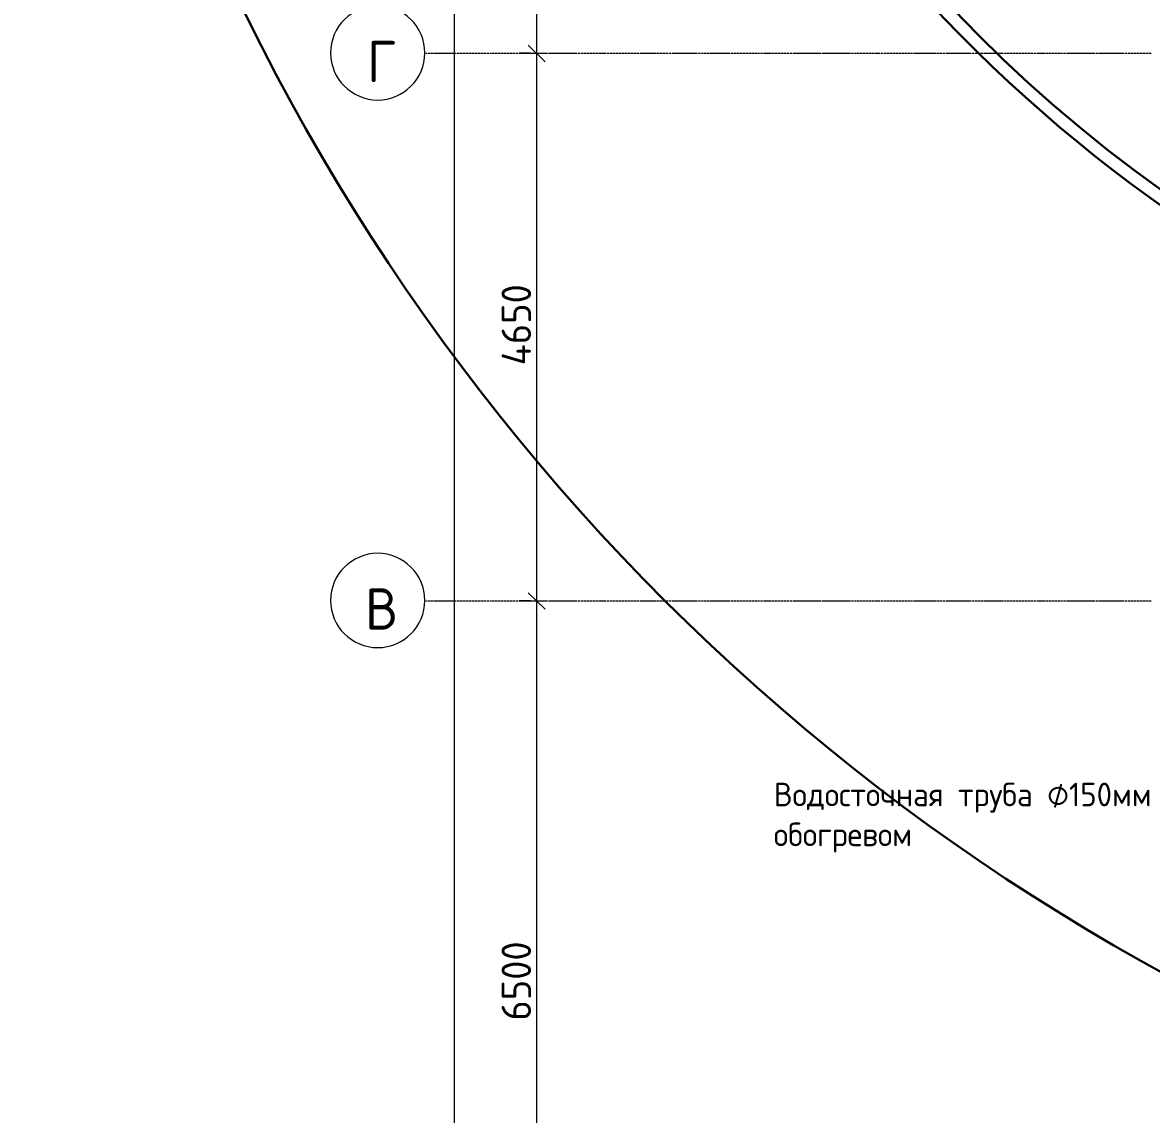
# Model space of a CAD drawing. Header units: millimetres. Extents: x -42533 to 645315, y 3457 to 82611.
# Drawn here: x 526458 to 536049, y 16010 to 25284 of the extents above; entities that cross this region are included whole.
import ezdxf

# ---------------------------------------------------------------- set-up
doc = ezdxf.new("R2010")
doc.units = ezdxf.units.MM
for name, color, linetype, true_color in [('PDF _!ЭОМ.Молниезащита', 7, 'Continuous', 0x954a95), ('PDF _Оси', 7, 'Continuous', 0xbababa), ('PDF _Размеры', 7, 'Continuous', 0xbababa)]:
    doc.layers.add(name, color=color, linetype=linetype, true_color=true_color)
doc.layers.add('PDF _0', color=7, linetype='Continuous')
doc.layers.add('PDF _Текст', color=7, linetype='Continuous')
doc.styles.add('PDF GOST Common', font='GOST_Common.ttf')

msp = doc.modelspace()

# ---------------------------------------------------------------- linework, layer by layer
at = {"layer": 'PDF _!ЭОМ.Молниезащита', "color": 1, "lineweight": 30}
msp.add_lwpolyline([(530141.9, 44639, 0.234942), (527196, 28346.6, 0.234987), (538409.8, 16168)], format="xyb", dxfattribs=at)
at = {"layer": 'PDF _!ЭОМ.Молниезащита', "lineweight": 30}
msp.add_lwpolyline([(534124, 42260.2, 0.255689), (531285, 30685.2, 0.255762), (539501.6, 22054.6)], format="xyb", dxfattribs=at)
at = {"layer": 'PDF _!ЭОМ.Молниезащита', "color": 116, "lineweight": 30, "true_color": 0x136734}
msp.add_circle((543274.8, 33878.4), 12301.6, dxfattribs=at)
at = {"layer": 'PDF _0', "color": 8, "lineweight": 20}
for points in [[(530753.1, 25090.9), (530897.1, 24951.1)], [(530753.1, 20440.5), (530897.1, 20300.7)]]:
    msp.add_lwpolyline(points, close=True, dxfattribs=at)
at = {"layer": 'PDF _Оси', "color": 8, "lineweight": 20}
for points in [[(529475.5, 25426.4, 1), (529475.5, 24625.9, 1)], [(529475.5, 20775.8, 1), (529475.5, 19975.3, 1)]]:
    msp.add_lwpolyline(points, format="xyb", close=True, dxfattribs=at)
at = {"layer": 'PDF _Оси', "color": 8, "lineweight": 9}
for points in [[(529884.9, 25023.1), (529893.3, 25023.1)], [(529897.6, 25023.1), (529897.6, 25023.1)], [(529901.8, 25023.1), (529918.8, 25023.1)], [(529923, 25023.1), (529944.2, 25023.1)], [(529948.4, 25023.1), (529969.6, 25023.1)], [(529973.8, 25023.1), (529995, 25023.1)], [(529999.2, 25023.1), (530020.4, 25023.1)], [(530024.6, 25023.1), (530045.8, 25023.1)], [(530050, 25023.1), (530071.2, 25023.1)], [(530075.5, 25023.1), (530096.6, 25023.1)], [(530100.9, 25023.1), (530122, 25023.1)], [(530126.3, 25023.1), (530143.2, 25023.1)], [(530147.5, 25023.1), (530147.5, 25023.1)], [(530151.7, 25023.1), (530168.6, 25023.1)], [(530172.9, 25023.1), (530194, 25023.1)], [(530198.3, 25023.1), (530219.5, 25023.1)], [(530223.7, 25023.1), (530244.9, 25023.1)], [(530249.1, 25023.1), (530270.3, 25023.1)], [(530274.5, 25023.1), (530295.7, 25023.1)], [(530299.9, 25023.1), (530321.1, 25023.1)], [(530325.3, 25023.1), (530346.5, 25023.1)], [(530350.8, 25023.1), (530371.9, 25023.1)], [(530376.2, 25023.1), (530393.1, 25023.1)], [(530397.3, 25023.1), (530397.3, 25023.1)], [(530401.6, 25023.1), (530418.5, 25023.1)], [(530422.8, 25023.1), (530422.8, 25023.1)], [(530427, 25023.1), (530443.9, 25023.1)], [(530448.2, 25023.1), (530469.3, 25023.1)], [(530473.6, 25023.1), (530494.8, 25023.1)], [(530499, 25023.1), (530520.2, 25023.1)], [(530524.4, 25023.1), (530545.6, 25023.1)], [(530549.8, 25023.1), (530571, 25023.1)], [(530575.2, 25023.1), (530596.4, 25023.1)], [(530600.6, 25023.1), (530621.8, 25023.1)], [(530626.1, 25023.1), (530643, 25023.1)], [(530647.2, 25023.1), (530647.2, 25023.1)], [(530651.5, 25023.1), (530668.4, 25023.1)], [(530672.6, 25023.1), (530672.6, 25023.1)], [(530676.9, 25023.1), (530693.8, 25023.1)], [(530698.1, 25023.1), (530719.2, 25023.1)], [(530723.5, 25023.1), (530744.6, 25023.1)], [(530748.9, 25023.1), (530770.1, 25023.1)], [(530774.3, 25023.1), (530795.5, 25023.1)], [(530799.7, 25023.1), (530820.9, 25023.1)], [(530825.1, 25023.1), (530846.3, 25023.1)], [(530850.5, 25023.1), (530871.7, 25023.1)], [(530875.9, 25023.1), (530897.1, 25023.1)], [(530901.4, 25023.1), (530918.3, 25023.1)], [(530922.5, 25023.1), (530922.5, 25023.1)], [(530926.8, 25023.1), (530943.7, 25023.1)], [(530947.9, 25023.1), (530969.1, 25023.1)], [(530973.4, 25023.1), (530994.5, 25023.1)], [(530998.8, 25023.1), (531019.9, 25023.1)], [(531024.2, 25023.1), (531045.4, 25023.1)], [(531049.6, 25023.1), (531070.8, 25023.1)], [(531075, 25023.1), (531096.2, 25023.1)], [(531100.4, 25023.1), (531121.6, 25023.1)], [(531125.8, 25023.1), (531147, 25023.1)], [(531151.2, 25023.1), (531168.2, 25023.1)], [(531172.4, 25023.1), (531172.4, 25023.1)], [(531176.6, 25023.1), (531193.6, 25023.1)], [(531197.8, 25023.1), (531197.8, 25023.1)], [(531202.1, 25023.1), (531219, 25023.1)], [(531223.2, 25023.1), (531244.4, 25023.1)], [(531248.6, 25023.1), (531269.8, 25023.1)], [(531274.1, 25023.1), (531295.2, 25023.1)], [(531299.5, 25023.1), (531320.7, 25023.1)], [(531324.9, 25023.1), (531346.1, 25023.1)], [(531350.3, 25023.1), (531371.5, 25023.1)], [(531375.7, 25023.1), (531396.9, 25023.1)], [(531401.1, 25023.1), (531418.1, 25023.1)], [(531422.3, 25023.1), (531422.3, 25023.1)], [(531426.5, 25023.1), (531443.5, 25023.1)], [(531447.7, 25023.1), (531447.7, 25023.1)], [(531451.9, 25023.1), (531468.9, 25023.1)], [(531473.1, 25023.1), (531494.3, 25023.1)], [(531498.5, 25023.1), (531519.7, 25023.1)], [(531523.9, 25023.1), (531545.1, 25023.1)], [(531549.4, 25023.1), (531570.5, 25023.1)], [(531574.8, 25023.1), (531595.9, 25023.1)], [(531600.2, 25023.1), (531621.4, 25023.1)], [(531625.6, 25023.1), (531646.8, 25023.1)], [(531651, 25023.1), (531672.2, 25023.1)], [(531676.4, 25023.1), (531693.4, 25023.1)], [(531697.6, 25023.1), (531697.6, 25023.1)], [(531701.8, 25023.1), (531718.8, 25023.1)], [(531723, 25023.1), (531744.2, 25023.1)], [(531748.4, 25023.1), (531769.6, 25023.1)], [(531773.8, 25023.1), (531795, 25023.1)], [(531799.2, 25023.1), (531820.4, 25023.1)], [(531824.7, 25023.1), (531845.8, 25023.1)], [(531850.1, 25023.1), (531871.2, 25023.1)], [(531875.5, 25023.1), (531896.7, 25023.1)], [(531900.9, 25023.1), (531922.1, 25023.1)], [(531926.3, 25023.1), (531943.2, 25023.1)], [(531947.5, 25023.1), (531947.5, 25023.1)], [(531951.7, 25023.1), (531968.7, 25023.1)], [(531972.9, 25023.1), (531972.9, 25023.1)], [(531977.1, 25023.1), (531994.1, 25023.1)], [(531998.3, 25023.1), (532019.5, 25023.1)], [(532023.7, 25023.1), (532044.9, 25023.1)], [(532049.1, 25023.1), (532070.3, 25023.1)], [(532074.5, 25023.1), (532095.7, 25023.1)], [(532100, 25023.1), (532121.1, 25023.1)], [(532125.4, 25023.1), (532146.5, 25023.1)], [(532150.8, 25023.1), (532172, 25023.1)], [(532176.2, 25023.1), (532193.1, 25023.1)], [(532197.4, 25023.1), (532197.4, 25023.1)], [(532201.6, 25023.1), (532218.5, 25023.1)], [(532222.8, 25023.1), (532222.8, 25023.1)], [(532227, 25023.1), (532244, 25023.1)], [(532248.2, 25023.1), (532269.4, 25023.1)], [(532273.6, 25023.1), (532294.8, 25023.1)], [(532299, 25023.1), (532320.2, 25023.1)], [(532324.4, 25023.1), (532345.6, 25023.1)], [(532349.8, 25023.1), (532371, 25023.1)], [(532375.3, 25023.1), (532396.4, 25023.1)], [(532400.7, 25023.1), (532421.8, 25023.1)], [(532426.1, 25023.1), (532447.3, 25023.1)], [(532451.5, 25023.1), (532468.4, 25023.1)], [(532472.7, 25023.1), (532472.7, 25023.1)], [(532476.9, 25023.1), (532493.8, 25023.1)], [(532498.1, 25023.1), (532519.3, 25023.1)], [(532523.5, 25023.1), (532544.7, 25023.1)], [(532548.9, 25023.1), (532570.1, 25023.1)], [(532574.3, 25023.1), (532595.5, 25023.1)], [(532599.7, 25023.1), (532620.9, 25023.1)], [(532625.1, 25023.1), (532646.3, 25023.1)], [(532650.5, 25023.1), (532671.7, 25023.1)], [(532676, 25023.1), (532697.1, 25023.1)], [(532701.4, 25023.1), (532718.3, 25023.1)], [(532722.6, 25023.1), (532722.6, 25023.1)], [(532726.8, 25023.1), (532743.7, 25023.1)], [(532748, 25023.1), (532748, 25023.1)], [(532752.2, 25023.1), (532769.1, 25023.1)], [(532773.4, 25023.1), (532794.6, 25023.1)], [(532798.8, 25023.1), (532820, 25023.1)], [(532824.2, 25023.1), (532845.4, 25023.1)], [(532849.6, 25023.1), (532870.8, 25023.1)], [(532875, 25023.1), (532896.2, 25023.1)], [(532900.4, 25023.1), (532921.6, 25023.1)], [(532925.8, 25023.1), (532947, 25023.1)], [(532951.3, 25023.1), (532968.2, 25023.1)], [(532972.4, 25023.1), (532972.4, 25023.1)], [(532976.7, 25023.1), (532993.6, 25023.1)], [(532997.8, 25023.1), (532997.8, 25023.1)], [(533002.1, 25023.1), (533019, 25023.1)], [(533023.3, 25023.1), (533044.4, 25023.1)], [(533048.7, 25023.1), (533069.8, 25023.1)], [(533074.1, 25023.1), (533095.3, 25023.1)], [(533099.5, 25023.1), (533120.7, 25023.1)], [(533124.9, 25023.1), (533146.1, 25023.1)], [(533150.3, 25023.1), (533171.5, 25023.1)], [(533175.7, 25023.1), (533196.9, 25023.1)], [(533201.1, 25023.1), (533222.3, 25023.1)], [(533226.6, 25023.1), (533243.5, 25023.1)], [(533247.7, 25023.1), (533247.7, 25023.1)], [(533252, 25023.1), (533268.9, 25023.1)], [(533273.1, 25023.1), (533294.3, 25023.1)], [(533298.6, 25023.1), (533319.7, 25023.1)], [(533324, 25023.1), (533345.1, 25023.1)], [(533349.4, 25023.1), (533370.6, 25023.1)], [(533374.8, 25023.1), (533396, 25023.1)], [(533400.2, 25023.1), (533421.4, 25023.1)], [(533425.6, 25023.1), (533446.8, 25023.1)], [(533451, 25023.1), (533472.2, 25023.1)], [(533476.4, 25023.1), (533493.4, 25023.1)], [(533497.6, 25023.1), (533497.6, 25023.1)], [(533501.9, 25023.1), (533518.8, 25023.1)], [(533523, 25023.1), (533523, 25023.1)], [(533527.3, 25023.1), (533544.2, 25023.1)], [(533548.4, 25023.1), (533569.6, 25023.1)], [(533573.9, 25023.1), (533595, 25023.1)], [(533599.3, 25023.1), (533620.4, 25023.1)], [(533624.7, 25023.1), (533645.9, 25023.1)], [(533650.1, 25023.1), (533671.3, 25023.1)], [(533675.5, 25023.1), (533696.7, 25023.1)], [(533700.9, 25023.1), (533722.1, 25023.1)], [(533726.3, 25023.1), (533743.3, 25023.1)], [(533747.5, 25023.1), (533747.5, 25023.1)], [(533751.7, 25023.1), (533768.7, 25023.1)], [(533772.9, 25023.1), (533772.9, 25023.1)], [(533777.2, 25023.1), (533794.1, 25023.1)], [(533798.3, 25023.1), (533819.5, 25023.1)], [(533823.7, 25023.1), (533844.9, 25023.1)], [(533849.2, 25023.1), (533870.3, 25023.1)], [(533874.6, 25023.1), (533895.7, 25023.1)], [(533900, 25023.1), (533921.2, 25023.1)], [(533925.4, 25023.1), (533946.6, 25023.1)], [(533950.8, 25023.1), (533972, 25023.1)], [(533976.2, 25023.1), (533997.4, 25023.1)], [(534001.6, 25023.1), (534018.6, 25023.1)], [(534022.8, 25023.1), (534022.8, 25023.1)], [(534027, 25023.1), (534044, 25023.1)], [(534048.2, 25023.1), (534069.4, 25023.1)], [(534073.6, 25023.1), (534094.8, 25023.1)], [(534099, 25023.1), (534120.2, 25023.1)], [(534124.5, 25023.1), (534145.6, 25023.1)], [(534149.9, 25023.1), (534171, 25023.1)], [(534175.3, 25023.1), (534196.5, 25023.1)], [(534200.7, 25023.1), (534221.9, 25023.1)], [(534226.1, 25023.1), (534247.3, 25023.1)], [(534251.5, 25023.1), (534268.5, 25023.1)], [(534272.7, 25023.1), (534272.7, 25023.1)], [(534276.9, 25023.1), (534293.9, 25023.1)], [(534298.1, 25023.1), (534298.1, 25023.1)], [(534302.3, 25023.1), (534319.3, 25023.1)], [(534323.5, 25023.1), (534344.7, 25023.1)], [(534348.9, 25023.1), (534370.1, 25023.1)], [(534374.3, 25023.1), (534395.5, 25023.1)], [(534399.7, 25023.1), (534420.9, 25023.1)], [(534425.2, 25023.1), (534446.3, 25023.1)], [(534450.6, 25023.1), (534471.7, 25023.1)], [(534476, 25023.1), (534497.2, 25023.1)], [(534501.4, 25023.1), (534518.3, 25023.1)], [(534522.6, 25023.1), (534522.6, 25023.1)], [(534526.8, 25023.1), (534543.7, 25023.1)], [(534548, 25023.1), (534548, 25023.1)], [(534552.2, 25023.1), (534569.2, 25023.1)], [(534573.4, 25023.1), (534594.6, 25023.1)], [(534598.8, 25023.1), (534620, 25023.1)], [(534624.2, 25023.1), (534645.4, 25023.1)], [(534649.6, 25023.1), (534670.8, 25023.1)], [(534675, 25023.1), (534696.2, 25023.1)], [(534700.5, 25023.1), (534721.6, 25023.1)], [(534725.9, 25023.1), (534747, 25023.1)], [(534751.3, 25023.1), (534772.5, 25023.1)], [(534776.7, 25023.1), (534793.6, 25023.1)], [(534797.9, 25023.1), (534797.9, 25023.1)], [(534802.1, 25023.1), (534819, 25023.1)], [(534823.3, 25023.1), (534844.5, 25023.1)], [(534848.7, 25023.1), (534869.9, 25023.1)], [(534874.1, 25023.1), (534895.3, 25023.1)], [(534899.5, 25023.1), (534920.7, 25023.1)], [(534924.9, 25023.1), (534946.1, 25023.1)], [(534950.3, 25023.1), (534971.5, 25023.1)], [(534975.8, 25023.1), (534996.9, 25023.1)], [(535001.2, 25023.1), (535022.3, 25023.1)], [(535026.6, 25023.1), (535043.5, 25023.1)], [(535047.8, 25023.1), (535047.8, 25023.1)], [(535052, 25023.1), (535068.9, 25023.1)], [(535073.2, 25023.1), (535073.2, 25023.1)], [(535077.4, 25023.1), (535094.3, 25023.1)], [(535098.6, 25023.1), (535119.8, 25023.1)], [(535124, 25023.1), (535145.2, 25023.1)], [(535149.4, 25023.1), (535170.6, 25023.1)], [(535174.8, 25023.1), (535196, 25023.1)], [(535200.2, 25023.1), (535221.4, 25023.1)], [(535225.6, 25023.1), (535246.8, 25023.1)], [(535251.1, 25023.1), (535272.2, 25023.1)], [(535276.5, 25023.1), (535293.4, 25023.1)], [(535297.6, 25023.1), (535297.6, 25023.1)], [(535301.9, 25023.1), (535318.8, 25023.1)], [(535323.1, 25023.1), (535323.1, 25023.1)], [(535327.3, 25023.1), (535344.2, 25023.1)], [(535348.5, 25023.1), (535369.6, 25023.1)], [(535373.9, 25023.1), (535395.1, 25023.1)], [(535399.3, 25023.1), (535420.5, 25023.1)], [(535424.7, 25023.1), (535445.9, 25023.1)], [(535450.1, 25023.1), (535471.3, 25023.1)], [(535475.5, 25023.1), (535496.7, 25023.1)], [(535500.9, 25023.1), (535522.1, 25023.1)], [(535526.4, 25023.1), (535547.5, 25023.1)], [(535551.8, 25023.1), (535568.7, 25023.1)], [(535572.9, 25023.1), (535572.9, 25023.1)], [(535577.2, 25023.1), (535594.1, 25023.1)], [(535598.4, 25023.1), (535619.5, 25023.1)], [(535623.8, 25023.1), (535644.9, 25023.1)], [(535649.2, 25023.1), (535670.4, 25023.1)], [(535674.6, 25023.1), (535695.8, 25023.1)], [(535700, 25023.1), (535721.2, 25023.1)], [(535725.4, 25023.1), (535746.6, 25023.1)], [(535750.8, 25023.1), (535772, 25023.1)], [(535776.2, 25023.1), (535797.4, 25023.1)], [(535801.6, 25023.1), (535818.6, 25023.1)], [(535822.8, 25023.1), (535822.8, 25023.1)], [(535827.1, 25023.1), (535844, 25023.1)], [(535848.2, 25023.1), (535848.2, 25023.1)], [(535852.5, 25023.1), (535869.4, 25023.1)], [(535873.6, 25023.1), (535894.8, 25023.1)], [(535899.1, 25023.1), (535920.2, 25023.1)], [(535924.5, 25023.1), (535945.6, 25023.1)], [(535949.9, 25023.1), (535971.1, 25023.1)], [(535975.3, 25023.1), (535996.5, 25023.1)], [(536000.7, 25023.1), (536021.9, 25023.1)], [(536026.1, 25023.1), (536047.3, 25023.1)], [(529884.9, 20372.7), (529893.3, 20372.7)], [(529897.6, 20372.7), (529897.6, 20372.7)], [(529901.8, 20372.7), (529918.8, 20372.7)], [(529923, 20372.7), (529944.2, 20372.7)], [(529948.4, 20372.7), (529969.6, 20372.7)], [(529973.8, 20372.7), (529995, 20372.7)], [(529999.2, 20372.7), (530020.4, 20372.7)], [(530024.6, 20372.7), (530045.8, 20372.7)], [(530050, 20372.7), (530071.2, 20372.7)], [(530075.5, 20372.7), (530096.6, 20372.7)], [(530100.9, 20372.7), (530122, 20372.7)], [(530126.3, 20372.7), (530143.2, 20372.7)], [(530147.5, 20372.7), (530147.5, 20372.7)], [(530151.7, 20372.7), (530168.6, 20372.7)], [(530172.9, 20372.7), (530194, 20372.7)], [(530198.3, 20372.7), (530219.5, 20372.7)], [(530223.7, 20372.7), (530244.9, 20372.7)], [(530249.1, 20372.7), (530270.3, 20372.7)], [(530274.5, 20372.7), (530295.7, 20372.7)], [(530299.9, 20372.7), (530321.1, 20372.7)], [(530325.3, 20372.7), (530346.5, 20372.7)], [(530350.8, 20372.7), (530371.9, 20372.7)], [(530376.2, 20372.7), (530393.1, 20372.7)], [(530397.3, 20372.7), (530397.3, 20372.7)], [(530401.6, 20372.7), (530418.5, 20372.7)], [(530422.8, 20372.7), (530422.8, 20372.7)], [(530427, 20372.7), (530443.9, 20372.7)], [(530448.2, 20372.7), (530469.3, 20372.7)], [(530473.6, 20372.7), (530494.8, 20372.7)], [(530499, 20372.7), (530520.2, 20372.7)], [(530524.4, 20372.7), (530545.6, 20372.7)], [(530549.8, 20372.7), (530571, 20372.7)], [(530575.2, 20372.7), (530596.4, 20372.7)], [(530600.6, 20372.7), (530621.8, 20372.7)], [(530626.1, 20372.7), (530643, 20372.7)], [(530647.2, 20372.7), (530647.2, 20372.7)], [(530651.5, 20372.7), (530668.4, 20372.7)], [(530672.6, 20372.7), (530672.6, 20372.7)], [(530676.9, 20372.7), (530693.8, 20372.7)], [(530698.1, 20372.7), (530719.2, 20372.7)], [(530723.5, 20372.7), (530744.6, 20372.7)], [(530748.9, 20372.7), (530770.1, 20372.7)], [(530774.3, 20372.7), (530795.5, 20372.7)], [(530799.7, 20372.7), (530820.9, 20372.7)], [(530825.1, 20372.7), (530846.3, 20372.7)], [(530850.5, 20372.7), (530871.7, 20372.7)], [(530875.9, 20372.7), (530897.1, 20372.7)], [(530901.4, 20372.7), (530918.3, 20372.7)], [(530922.5, 20372.7), (530922.5, 20372.7)], [(530926.8, 20372.7), (530943.7, 20372.7)], [(530947.9, 20372.7), (530969.1, 20372.7)], [(530973.4, 20372.7), (530994.5, 20372.7)], [(530998.8, 20372.7), (531019.9, 20372.7)], [(531024.2, 20372.7), (531045.4, 20372.7)], [(531049.6, 20372.7), (531070.8, 20372.7)], [(531075, 20372.7), (531096.2, 20372.7)], [(531100.4, 20372.7), (531121.6, 20372.7)], [(531125.8, 20372.7), (531147, 20372.7)], [(531151.2, 20372.7), (531168.2, 20372.7)], [(531172.4, 20372.7), (531172.4, 20372.7)], [(531176.6, 20372.7), (531193.6, 20372.7)], [(531197.8, 20372.7), (531197.8, 20372.7)], [(531202.1, 20372.7), (531219, 20372.7)], [(531223.2, 20372.7), (531244.4, 20372.7)], [(531248.6, 20372.7), (531269.8, 20372.7)], [(531274.1, 20372.7), (531295.2, 20372.7)], [(531299.5, 20372.7), (531320.7, 20372.7)], [(531324.9, 20372.7), (531346.1, 20372.7)], [(531350.3, 20372.7), (531371.5, 20372.7)], [(531375.7, 20372.7), (531396.9, 20372.7)], [(531401.1, 20372.7), (531418.1, 20372.7)], [(531422.3, 20372.7), (531422.3, 20372.7)], [(531426.5, 20372.7), (531443.5, 20372.7)], [(531447.7, 20372.7), (531447.7, 20372.7)], [(531451.9, 20372.7), (531468.9, 20372.7)], [(531473.1, 20372.7), (531494.3, 20372.7)], [(531498.5, 20372.7), (531519.7, 20372.7)], [(531523.9, 20372.7), (531545.1, 20372.7)], [(531549.4, 20372.7), (531570.5, 20372.7)], [(531574.8, 20372.7), (531595.9, 20372.7)], [(531600.2, 20372.7), (531621.4, 20372.7)], [(531625.6, 20372.7), (531646.8, 20372.7)], [(531651, 20372.7), (531672.2, 20372.7)], [(531676.4, 20372.7), (531693.4, 20372.7)], [(531697.6, 20372.7), (531697.6, 20372.7)], [(531701.8, 20372.7), (531718.8, 20372.7)], [(531723, 20372.7), (531744.2, 20372.7)], [(531748.4, 20372.7), (531769.6, 20372.7)], [(531773.8, 20372.7), (531795, 20372.7)], [(531799.2, 20372.7), (531820.4, 20372.7)], [(531824.7, 20372.7), (531845.8, 20372.7)], [(531850.1, 20372.7), (531871.2, 20372.7)], [(531875.5, 20372.7), (531896.7, 20372.7)], [(531900.9, 20372.7), (531922.1, 20372.7)], [(531926.3, 20372.7), (531943.2, 20372.7)], [(531947.5, 20372.7), (531947.5, 20372.7)], [(531951.7, 20372.7), (531968.7, 20372.7)], [(531972.9, 20372.7), (531972.9, 20372.7)], [(531977.1, 20372.7), (531994.1, 20372.7)], [(531998.3, 20372.7), (532019.5, 20372.7)], [(532023.7, 20372.7), (532044.9, 20372.7)], [(532049.1, 20372.7), (532070.3, 20372.7)], [(532074.5, 20372.7), (532095.7, 20372.7)], [(532100, 20372.7), (532121.1, 20372.7)], [(532125.4, 20372.7), (532146.5, 20372.7)], [(532150.8, 20372.7), (532172, 20372.7)], [(532176.2, 20372.7), (532193.1, 20372.7)], [(532197.4, 20372.7), (532197.4, 20372.7)], [(532201.6, 20372.7), (532218.5, 20372.7)], [(532222.8, 20372.7), (532222.8, 20372.7)], [(532227, 20372.7), (532244, 20372.7)], [(532248.2, 20372.7), (532269.4, 20372.7)], [(532273.6, 20372.7), (532294.8, 20372.7)], [(532299, 20372.7), (532320.2, 20372.7)], [(532324.4, 20372.7), (532345.6, 20372.7)], [(532349.8, 20372.7), (532371, 20372.7)], [(532375.3, 20372.7), (532396.4, 20372.7)], [(532400.7, 20372.7), (532421.8, 20372.7)], [(532426.1, 20372.7), (532447.3, 20372.7)], [(532451.5, 20372.7), (532468.4, 20372.7)], [(532472.7, 20372.7), (532472.7, 20372.7)], [(532476.9, 20372.7), (532493.8, 20372.7)], [(532498.1, 20372.7), (532519.3, 20372.7)], [(532523.5, 20372.7), (532544.7, 20372.7)], [(532548.9, 20372.7), (532570.1, 20372.7)], [(532574.3, 20372.7), (532595.5, 20372.7)], [(532599.7, 20372.7), (532620.9, 20372.7)], [(532625.1, 20372.7), (532646.3, 20372.7)], [(532650.5, 20372.7), (532671.7, 20372.7)], [(532676, 20372.7), (532697.1, 20372.7)], [(532701.4, 20372.7), (532718.3, 20372.7)], [(532722.6, 20372.7), (532722.6, 20372.7)], [(532726.8, 20372.7), (532743.7, 20372.7)], [(532748, 20372.7), (532748, 20372.7)], [(532752.2, 20372.7), (532769.1, 20372.7)], [(532773.4, 20372.7), (532794.6, 20372.7)], [(532798.8, 20372.7), (532820, 20372.7)], [(532824.2, 20372.7), (532845.4, 20372.7)], [(532849.6, 20372.7), (532870.8, 20372.7)], [(532875, 20372.7), (532896.2, 20372.7)], [(532900.4, 20372.7), (532921.6, 20372.7)], [(532925.8, 20372.7), (532947, 20372.7)], [(532951.3, 20372.7), (532968.2, 20372.7)], [(532972.4, 20372.7), (532972.4, 20372.7)], [(532976.7, 20372.7), (532993.6, 20372.7)], [(532997.8, 20372.7), (532997.8, 20372.7)], [(533002.1, 20372.7), (533019, 20372.7)], [(533023.3, 20372.7), (533044.4, 20372.7)], [(533048.7, 20372.7), (533069.8, 20372.7)], [(533074.1, 20372.7), (533095.3, 20372.7)], [(533099.5, 20372.7), (533120.7, 20372.7)], [(533124.9, 20372.7), (533146.1, 20372.7)], [(533150.3, 20372.7), (533171.5, 20372.7)], [(533175.7, 20372.7), (533196.9, 20372.7)], [(533201.1, 20372.7), (533222.3, 20372.7)], [(533226.6, 20372.7), (533243.5, 20372.7)], [(533247.7, 20372.7), (533247.7, 20372.7)], [(533252, 20372.7), (533268.9, 20372.7)], [(533273.1, 20372.7), (533294.3, 20372.7)], [(533298.6, 20372.7), (533319.7, 20372.7)], [(533324, 20372.7), (533345.1, 20372.7)], [(533349.4, 20372.7), (533370.6, 20372.7)], [(533374.8, 20372.7), (533396, 20372.7)], [(533400.2, 20372.7), (533421.4, 20372.7)], [(533425.6, 20372.7), (533446.8, 20372.7)], [(533451, 20372.7), (533472.2, 20372.7)], [(533476.4, 20372.7), (533493.4, 20372.7)], [(533497.6, 20372.7), (533497.6, 20372.7)], [(533501.9, 20372.7), (533518.8, 20372.7)], [(533523, 20372.7), (533523, 20372.7)], [(533527.3, 20372.7), (533544.2, 20372.7)], [(533548.4, 20372.7), (533569.6, 20372.7)], [(533573.9, 20372.7), (533595, 20372.7)], [(533599.3, 20372.7), (533620.4, 20372.7)], [(533624.7, 20372.7), (533645.9, 20372.7)], [(533650.1, 20372.7), (533671.3, 20372.7)], [(533675.5, 20372.7), (533696.7, 20372.7)], [(533700.9, 20372.7), (533722.1, 20372.7)], [(533726.3, 20372.7), (533743.3, 20372.7)], [(533747.5, 20372.7), (533747.5, 20372.7)], [(533751.7, 20372.7), (533768.7, 20372.7)], [(533772.9, 20372.7), (533772.9, 20372.7)], [(533777.2, 20372.7), (533794.1, 20372.7)], [(533798.3, 20372.7), (533819.5, 20372.7)], [(533823.7, 20372.7), (533844.9, 20372.7)], [(533849.2, 20372.7), (533870.3, 20372.7)], [(533874.6, 20372.7), (533895.7, 20372.7)], [(533900, 20372.7), (533921.2, 20372.7)], [(533925.4, 20372.7), (533946.6, 20372.7)], [(533950.8, 20372.7), (533972, 20372.7)], [(533976.2, 20372.7), (533997.4, 20372.7)], [(534001.6, 20372.7), (534018.6, 20372.7)], [(534022.8, 20372.7), (534022.8, 20372.7)], [(534027, 20372.7), (534044, 20372.7)], [(534048.2, 20372.7), (534069.4, 20372.7)], [(534073.6, 20372.7), (534094.8, 20372.7)], [(534099, 20372.7), (534120.2, 20372.7)], [(534124.5, 20372.7), (534145.6, 20372.7)], [(534149.9, 20372.7), (534171, 20372.7)], [(534175.3, 20372.7), (534196.5, 20372.7)], [(534200.7, 20372.7), (534221.9, 20372.7)], [(534226.1, 20372.7), (534247.3, 20372.7)], [(534251.5, 20372.7), (534268.5, 20372.7)], [(534272.7, 20372.7), (534272.7, 20372.7)], [(534276.9, 20372.7), (534293.9, 20372.7)], [(534298.1, 20372.7), (534298.1, 20372.7)], [(534302.3, 20372.7), (534319.3, 20372.7)], [(534323.5, 20372.7), (534344.7, 20372.7)], [(534348.9, 20372.7), (534370.1, 20372.7)], [(534374.3, 20372.7), (534395.5, 20372.7)], [(534399.7, 20372.7), (534420.9, 20372.7)], [(534425.2, 20372.7), (534446.3, 20372.7)], [(534450.6, 20372.7), (534471.7, 20372.7)], [(534476, 20372.7), (534497.2, 20372.7)], [(534501.4, 20372.7), (534518.3, 20372.7)], [(534522.6, 20372.7), (534522.6, 20372.7)], [(534526.8, 20372.7), (534543.7, 20372.7)], [(534548, 20372.7), (534548, 20372.7)], [(534552.2, 20372.7), (534569.2, 20372.7)], [(534573.4, 20372.7), (534594.6, 20372.7)], [(534598.8, 20372.7), (534620, 20372.7)], [(534624.2, 20372.7), (534645.4, 20372.7)], [(534649.6, 20372.7), (534670.8, 20372.7)], [(534675, 20372.7), (534696.2, 20372.7)], [(534700.5, 20372.7), (534721.6, 20372.7)], [(534725.9, 20372.7), (534747, 20372.7)], [(534751.3, 20372.7), (534772.5, 20372.7)], [(534776.7, 20372.7), (534793.6, 20372.7)], [(534797.9, 20372.7), (534797.9, 20372.7)], [(534802.1, 20372.7), (534819, 20372.7)], [(534823.3, 20372.7), (534844.5, 20372.7)], [(534848.7, 20372.7), (534869.9, 20372.7)], [(534874.1, 20372.7), (534895.3, 20372.7)], [(534899.5, 20372.7), (534920.7, 20372.7)], [(534924.9, 20372.7), (534946.1, 20372.7)], [(534950.3, 20372.7), (534971.5, 20372.7)], [(534975.8, 20372.7), (534996.9, 20372.7)], [(535001.2, 20372.7), (535022.3, 20372.7)], [(535026.6, 20372.7), (535043.5, 20372.7)], [(535047.8, 20372.7), (535047.8, 20372.7)], [(535052, 20372.7), (535068.9, 20372.7)], [(535073.2, 20372.7), (535073.2, 20372.7)], [(535077.4, 20372.7), (535094.3, 20372.7)], [(535098.6, 20372.7), (535119.8, 20372.7)], [(535124, 20372.7), (535145.2, 20372.7)], [(535149.4, 20372.7), (535170.6, 20372.7)], [(535174.8, 20372.7), (535196, 20372.7)], [(535200.2, 20372.7), (535221.4, 20372.7)], [(535225.6, 20372.7), (535246.8, 20372.7)], [(535251.1, 20372.7), (535272.2, 20372.7)], [(535276.5, 20372.7), (535293.4, 20372.7)], [(535297.6, 20372.7), (535297.6, 20372.7)], [(535301.9, 20372.7), (535318.8, 20372.7)], [(535323.1, 20372.7), (535323.1, 20372.7)], [(535327.3, 20372.7), (535344.2, 20372.7)], [(535348.5, 20372.7), (535369.6, 20372.7)], [(535373.9, 20372.7), (535395.1, 20372.7)], [(535399.3, 20372.7), (535420.5, 20372.7)], [(535424.7, 20372.7), (535445.9, 20372.7)], [(535450.1, 20372.7), (535471.3, 20372.7)], [(535475.5, 20372.7), (535496.7, 20372.7)], [(535500.9, 20372.7), (535522.1, 20372.7)], [(535526.4, 20372.7), (535547.5, 20372.7)], [(535551.8, 20372.7), (535568.7, 20372.7)], [(535572.9, 20372.7), (535572.9, 20372.7)], [(535577.2, 20372.7), (535594.1, 20372.7)], [(535598.4, 20372.7), (535619.5, 20372.7)], [(535623.8, 20372.7), (535644.9, 20372.7)], [(535649.2, 20372.7), (535670.4, 20372.7)], [(535674.6, 20372.7), (535695.8, 20372.7)], [(535700, 20372.7), (535721.2, 20372.7)], [(535725.4, 20372.7), (535746.6, 20372.7)], [(535750.8, 20372.7), (535772, 20372.7)], [(535776.2, 20372.7), (535797.4, 20372.7)], [(535801.6, 20372.7), (535818.6, 20372.7)], [(535822.8, 20372.7), (535822.8, 20372.7)], [(535827.1, 20372.7), (535844, 20372.7)], [(535848.2, 20372.7), (535848.2, 20372.7)], [(535852.5, 20372.7), (535869.4, 20372.7)], [(535873.6, 20372.7), (535894.8, 20372.7)], [(535899.1, 20372.7), (535920.2, 20372.7)], [(535924.5, 20372.7), (535945.6, 20372.7)], [(535949.9, 20372.7), (535971.1, 20372.7)], [(535975.3, 20372.7), (535996.5, 20372.7)], [(536000.7, 20372.7), (536021.9, 20372.7)], [(536026.1, 20372.7), (536047.3, 20372.7)]]:
    msp.add_lwpolyline(points, dxfattribs=at)
at = {"layer": 'PDF _Размеры', "color": 8, "lineweight": 20}
for points in [[(530126.3, 55272), (530126.3, 11923.2)], [(530825.1, 32473.1), (530825.1, 24870.6)], [(530825.1, 25171.3), (530825.1, 20220.2)], [(530825.1, 20520.9), (530825.1, 13723.2)]]:
    msp.add_lwpolyline(points, dxfattribs=at)
for points in [[(530676.9, 25023.1), (530774.3, 25023.1)], [(530676.9, 20372.7), (530774.3, 20372.7)]]:
    msp.add_lwpolyline(points, close=True, dxfattribs=at)

# ---------------------------------------------------------------- texts
at = {"layer": 'PDF _Текст', "color": 7, "attachment_point": 4, "style": 'PDF GOST Common'}
for s, insert, char_height in [('Г', (529384.4, 24953.7), 350), ('В', (529367.5, 20303.1), 350), ('Водосточная труба ⌀150мм с', (532840.6, 18700.2), 200.023), ('обогревом', (532840.6, 18361.3), 200.02)]:
    msp.add_mtext(s, dxfattribs=dict(at, insert=insert, char_height=char_height))
at = {"layer": 'PDF _Текст', "color": 8, "char_height": 250.03, "attachment_point": 4, "rotation": 90, "style": 'PDF GOST Common'}
for s, insert in [('4650', (530653.3, 22372.6)), ('6500', (530653.3, 16807.1))]:
    msp.add_mtext(s, dxfattribs=dict(at, insert=insert))

doc.saveas('drawing.dxf')
